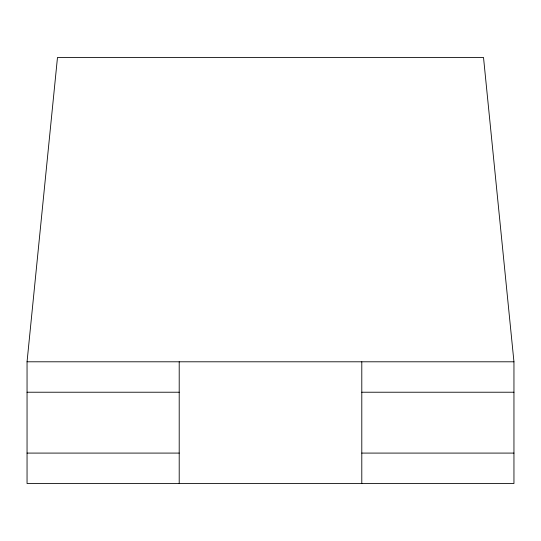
<?xml version="1.0" encoding="UTF-8"?>
<svg xmlns="http://www.w3.org/2000/svg" width="541" height="541" viewBox="0 0 541 541"><rect width="100%" height="100%" fill="white"/><g stroke="black" fill="none" stroke-linecap="round" stroke-linejoin="round"><path stroke-width="0.81" d="M27.05 361.794L57.481 57.481L483.519 57.481L513.95 361.794L513.95 483.519L27.05 483.519L27.05 361.794L513.95 361.794M27.05 392.225L179.206 392.225M361.794 392.225L513.95 392.225M27.05 453.088L179.206 453.088M361.794 453.088L513.95 453.088M361.794 361.794L361.794 483.519M179.206 361.794L179.206 483.519"/></g></svg>
